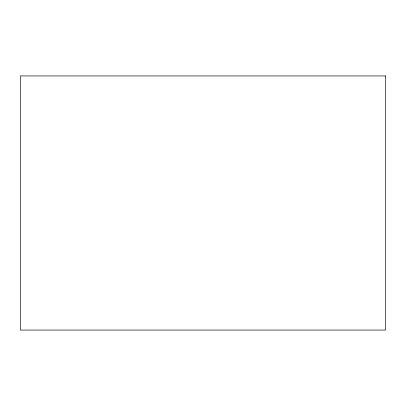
<?xml version="1.0" encoding="UTF-8"?>
<svg xmlns="http://www.w3.org/2000/svg" width="406" height="406" viewBox="0 0 406 406"><rect width="100%" height="100%" fill="white"/><g stroke="black" fill="none" stroke-linecap="round" stroke-linejoin="round"><path stroke-width="0.61" d="M385.7 75.942L20.3 75.942L20.3 330.058L385.7 330.058L385.7 75.942"/></g></svg>
